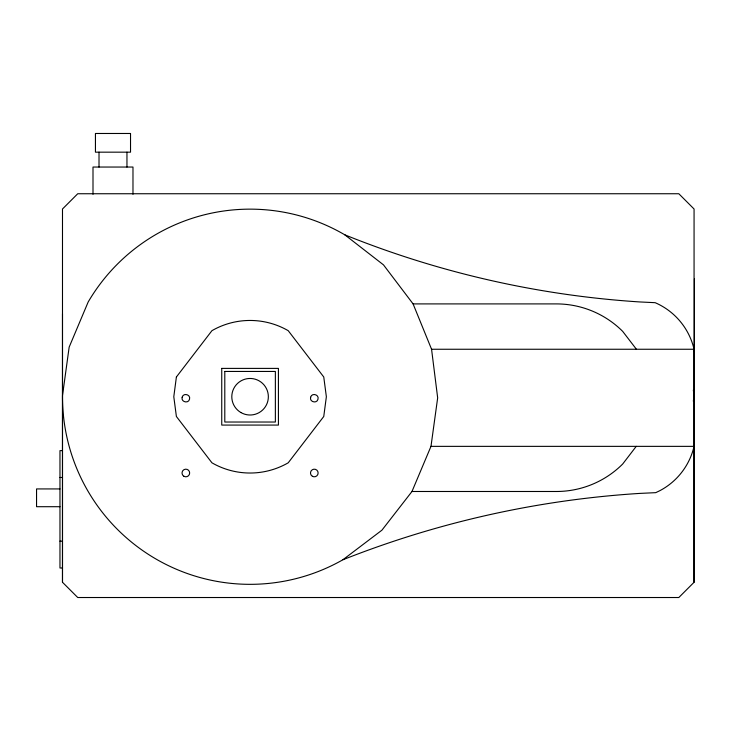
<?xml version="1.0" encoding="UTF-8"?>
<svg xmlns="http://www.w3.org/2000/svg" width="731" height="731" viewBox="0 0 731 731"><rect width="100%" height="100%" fill="white"/><g stroke="black" fill="none" stroke-linecap="round" stroke-linejoin="round"><path stroke-width="1.1" d="M62.491 582.269L62.491 209.002L77.742 193.742L678.816 193.742L694.066 209.002L694.066 582.269L678.816 597.519L77.742 597.519L62.491 582.269L62.491 313.818M694.066 582.269L694.066 349.254A67.389 67.389 0 0 0 655.168 302.689L639.99 301.958A951.579 951.579 0 0 1 344.831 234.834A187.593 187.593 0 0 0 88.177 301.985L69.162 347.115L62.491 395.635A187.593 187.593 0 0 0 342.912 559.754A972.075 972.075 0 0 1 639.716 493.407L655.744 492.657L659.901 490.656A67.389 67.389 0 0 0 694.066 446.358L430.988 446.358L411.982 491.488L381.938 530.167L342.912 559.754M693.335 401.209L694.066 395.635L693.335 390.052M430.988 446.358L437.668 397.847L431.564 349.254L413.088 303.904L383.501 264.878L344.831 234.834M636.235 446.358L622.684 464.021A93.796 93.796 0 0 1 556.364 491.488L411.982 491.488M413.088 303.904L556.364 303.904A93.796 93.796 0 0 1 622.684 331.371L636.409 349.254M431.564 349.254L694.066 349.254M62.491 450.634L59.969 450.634L59.969 568.005L62.491 568.005M59.969 477.489L62.491 477.489M59.969 488.929L36.55 488.929L36.55 506.702L59.969 506.702M59.969 541.159L62.491 541.159M694.45 278.876L694.45 351.346M132.978 194.263L132.978 167.043L93.001 167.043L93.001 194.263M126.956 152.167L126.956 167.043M99.014 152.167L99.014 167.043M221.74 368.397L221.74 425.076L278.42 425.076L278.42 368.397L221.74 368.397M224.792 371.449L224.792 422.025L275.368 422.025L275.368 371.449L224.792 371.449M176.39 376.995L173.795 396.741L176.39 416.487L211.935 462.805A76.289 76.289 0 0 0 288.215 462.805L323.76 416.487L326.364 396.741L323.76 376.995L288.215 330.677A76.289 76.289 0 0 0 211.935 330.677L176.39 376.995M182.156 397.244C180.712 401.922 188.443 403.996 189.53 399.217C190.974 394.53 183.253 392.456 182.156 397.244M310.629 397.244C309.176 401.922 316.907 403.996 317.994 399.217C319.438 394.53 311.717 392.456 310.629 397.244M130.529 133.481L95.441 133.481L95.441 152.167L130.529 152.167L130.529 133.481M312.402 476.292A3.81 3.81 0 0 0 318.122 472.984A3.81 3.81 0 0 0 312.402 469.686A3.81 3.81 0 0 0 312.402 476.292M183.938 476.292A3.81 3.81 0 0 0 189.658 472.984A3.81 3.81 0 0 0 183.938 469.686A3.81 3.81 0 0 0 183.938 476.292M240.938 412.558A18.266 18.266 0 0 0 268.35 396.741A18.266 18.266 0 0 0 240.938 380.915A18.266 18.266 0 0 0 240.938 412.558"/></g></svg>
